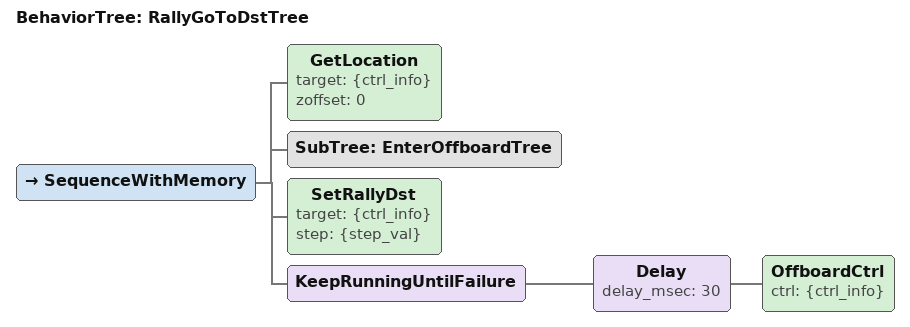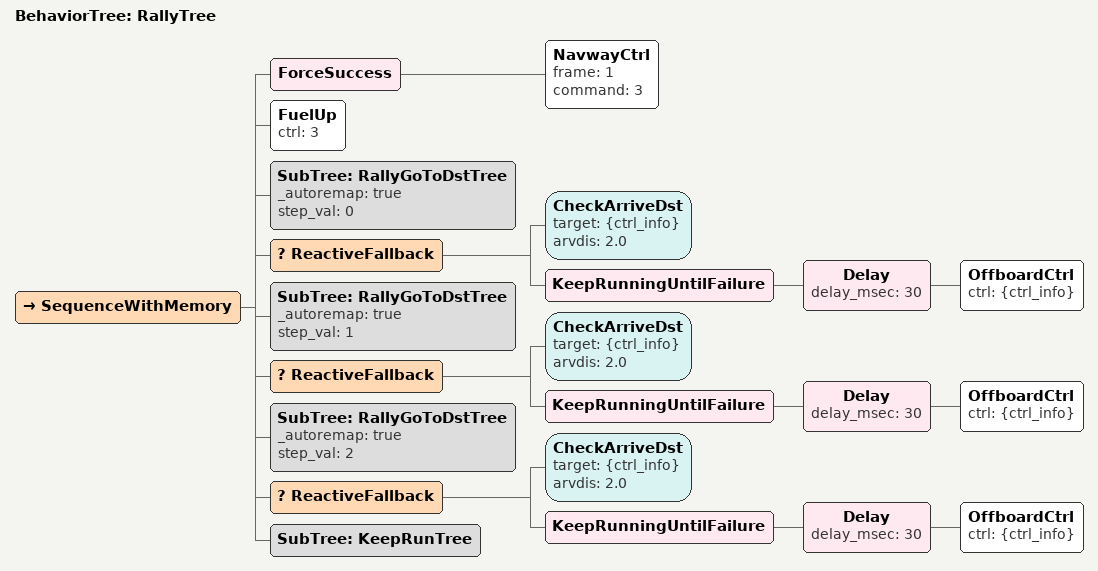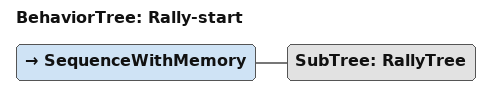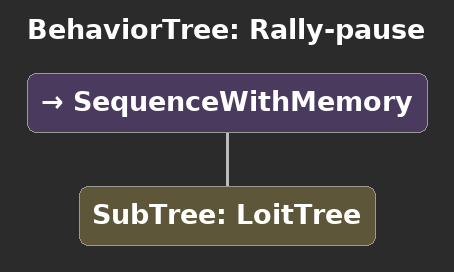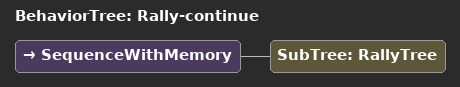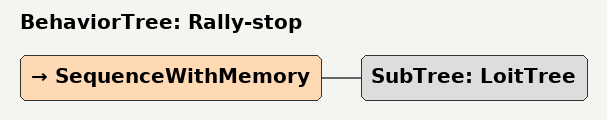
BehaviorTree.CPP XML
<root BTCPP_format="4">

    <BehaviorTree ID="RallyGoToDstTree">
        <SequenceWithMemory>
            <GetLocation target="{ctrl_info}" zoffset="0"/>
            <SubTree ID="EnterOffboardTree" />

            <SetRallyDst target="{ctrl_info}" step="{step_val}" />
            <KeepRunningUntilFailure>
                <Delay delay_msec="30">
                    <OffboardCtrl ctrl="{ctrl_info}"/>
                </Delay>
            </KeepRunningUntilFailure>
        </SequenceWithMemory>
    </BehaviorTree>

    <BehaviorTree ID="RallyTree">
        <SequenceWithMemory>
            <ForceSuccess>
                <NavwayCtrl frame="1" command="3"/>
            </ForceSuccess>
            <FuelUp ctrl="3"/>

            <!-- 分步飞行到目标点 -->
            <!-- 第1步：上升到障碍高度 -->
            <SubTree ID="RallyGoToDstTree" _autoremap="true" step_val="0"/>
            <ReactiveFallback>
                <CheckArriveDst target="{ctrl_info}" arvdis="2.0"/>
                <KeepRunningUntilFailure>
                    <Delay delay_msec="30">
                        <OffboardCtrl ctrl="{ctrl_info}"/>
                    </Delay>
                </KeepRunningUntilFailure>
            </ReactiveFallback>

            <!-- 第2步：飞到目标水平位置的障碍高度 -->
            <SubTree ID="RallyGoToDstTree" _autoremap="true" step_val="1"/>
            <ReactiveFallback>
                <CheckArriveDst target="{ctrl_info}" arvdis="2.0"/>
                <KeepRunningUntilFailure>
                    <Delay delay_msec="30">
                        <OffboardCtrl ctrl="{ctrl_info}"/>
                    </Delay>
                </KeepRunningUntilFailure>
            </ReactiveFallback>

            <!-- 第3步：下降到目标高度 -->
            <SubTree ID="RallyGoToDstTree" _autoremap="true" step_val="2"/>
            <ReactiveFallback>
                <CheckArriveDst target="{ctrl_info}" arvdis="2.0"/>
                <KeepRunningUntilFailure>
                    <Delay delay_msec="30">
                        <OffboardCtrl ctrl="{ctrl_info}"/>
                    </Delay>
                </KeepRunningUntilFailure>
            </ReactiveFallback>

            <!-- 保持在集结点 -->
            <SubTree ID="KeepRunTree" />
        </SequenceWithMemory>
    </BehaviorTree>

    <BehaviorTree ID="Rally-start">
        <SequenceWithMemory>
            <SubTree ID="RallyTree" />
        </SequenceWithMemory>
    </BehaviorTree>

    <BehaviorTree ID="Rally-pause">
        <SequenceWithMemory>
            <SubTree ID="LoitTree" />
        </SequenceWithMemory>
    </BehaviorTree>

    <BehaviorTree ID="Rally-continue">
        <SequenceWithMemory>
            <SubTree ID="RallyTree" />
        </SequenceWithMemory>
    </BehaviorTree>

    <BehaviorTree ID="Rally-stop">
        <SequenceWithMemory>
            <SubTree ID="LoitTree" />
        </SequenceWithMemory>
    </BehaviorTree>

</root>
